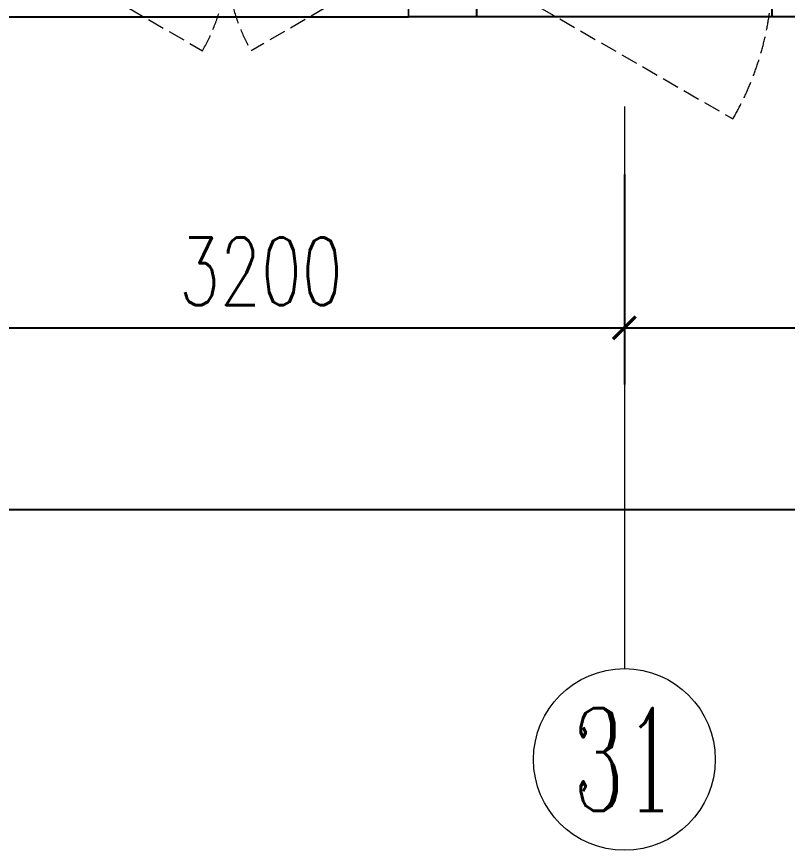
# Model space of a CAD drawing. Extents: x 3753737 to 4713801, y -857380 to 24339.
# Drawn here: x 4507274 to 4510666, y -772366 to -768696 of the extents above; entities that cross this region are included whole.
import ezdxf
from ezdxf.enums import TextEntityAlignment as Align

# ---------------------------------------------------------------- set-up
doc = ezdxf.new("R2010")
doc.units = 0
doc.header["$LTSCALE"] = 1000
doc.header["$MEASUREMENT"] = 0
doc.linetypes.add('DASH', pattern=[0.35, 0.25, -0.1])
doc.layers.get('0').update_dxf_attribs({"linetype": 'CONTINUOUS'})
doc.layers.get('Defpoints').update_dxf_attribs({"linetype": 'CONTINUOUS'})
doc.layers.add('!!电气', color=1, linetype='CONTINUOUS')
doc.layers.add('看线', color=185, linetype='CONTINUOUS')
for name, color, linetype, lineweight in [('AXIS', 114, 'CONTINUOUS', 20), ('AXIS_TEXT', 7, 'CONTINUOUS', 20), ('WINDOW', 146, 'CONTINUOUS', 20)]:
    doc.layers.add(name, color=color, linetype=linetype, lineweight=lineweight)
doc.styles.add('_TCH_AXIS', font='COMPLEX', dxfattribs={"bigfont": 'GBCBIG'})
doc.styles.add('_TCH_DIM_T3', font='SIMPLEX.shx', dxfattribs={"width": 0.705882, "bigfont": 'GBCBIG.shx'})
doc.styles.add('COMPLEX', font='COMPLEX')
doc.dimstyles.new('_TCH_ARCH&&100', dxfattribs={"dimtxt": 297.5, "dimasz": 100, "dimexe": 250, "dimexo": 300, "dimgap": 100, "dimtad": 1, "dimdec": 0, "dimzin": 0, "dimdsep": 46, "dimtxsty": '_TCH_DIM_T3', "dimblk": 'ARCHTICK', "dimcen": 0.09, "dimclrt": 7, "dimazin": 2, "dimtfac": 1, "dimtdec": 0, "dimtix": 1, "dimtmove": 2, "dimatfit": 3, "dimfxl": 1, "dimtolj": 1, "dimtzin": 0, "dimarcsym": 0})

# ---------------------------------------------------------------- blocks, each defined once
blk = doc.blocks.new('_ArchTick')
at = {"color": 0, "linetype": 'ByBlock', "const_width": 0.15}
blk.add_lwpolyline([(-0.5, -0.5), (0.5, 0.5)], dxfattribs=at)
blk = doc.blocks.new('*D458')
at = {"layer": 'AXIS', "color": 0, "lineweight": -2, "transparency": 16777216}
for p, q in [((-100, -944.9), (-100, -2669.9)), ((50100, -944.9), (50100, -2669.9)), ((-100, -2419.9), (50100, -2419.9))]:
    blk.add_line(p, q, dxfattribs=at)
at = {"layer": 'Defpoints', "color": 0, "transparency": 16777216}
for p in [(-100, -644.9), (50100, -644.9), (50100, -2419.9)]:
    blk.add_point(p, dxfattribs=at)
at = {"layer": 'AXIS', "color": 0, "lineweight": -2, "transparency": 16777216, "xscale": 100, "yscale": 100, "zscale": 100, "rotation": 180}
blk.add_blockref('_ArchTick', (-100, -2419.9), dxfattribs=at)
at = {"layer": 'AXIS', "color": 0, "lineweight": -2, "transparency": 16777216, "xscale": 100, "yscale": 100, "zscale": 100}
blk.add_blockref('_ArchTick', (50100, -2419.9), dxfattribs=at)
at = {"layer": 'AXIS', "color": 7, "transparency": 16777216, "insert": (25000, -2171.1), "char_height": 297.5, "attachment_point": 5, "style": '_TCH_DIM_T3'}
blk.add_mtext('\\A1;50200', dxfattribs=at)
blk = doc.blocks.new('*D468')
at = {"layer": 'AXIS', "color": 0, "lineweight": -2, "transparency": 16777216}
for p, q in [((40700, -944.9), (40700, -1869.9)), ((46500, -944.9), (46500, -1869.9)), ((40700, -1619.9), (46500, -1619.9))]:
    blk.add_line(p, q, dxfattribs=at)
at = {"layer": 'Defpoints', "color": 0, "transparency": 16777216}
for p in [(40700, -644.9), (46500, -644.9), (46500, -1619.9)]:
    blk.add_point(p, dxfattribs=at)
at = {"layer": 'AXIS', "color": 0, "lineweight": -2, "transparency": 16777216, "xscale": 100, "yscale": 100, "zscale": 100, "rotation": 180}
blk.add_blockref('_ArchTick', (40700, -1619.9), dxfattribs=at)
at = {"layer": 'AXIS', "color": 0, "lineweight": -2, "transparency": 16777216, "xscale": 100, "yscale": 100, "zscale": 100}
blk.add_blockref('_ArchTick', (46500, -1619.9), dxfattribs=at)
at = {"layer": 'AXIS', "color": 7, "transparency": 16777216, "insert": (43600, -1371.1), "char_height": 297.5, "attachment_point": 5, "style": '_TCH_DIM_T3'}
blk.add_mtext('\\A1;5800', dxfattribs=at)
blk = doc.blocks.new('*D469')
at = {"layer": 'AXIS', "color": 0, "lineweight": -2, "transparency": 16777216}
for p, q in [((37500, -944.9), (37500, -1869.9)), ((40700, -944.9), (40700, -1869.9)), ((37500, -1619.9), (40700, -1619.9))]:
    blk.add_line(p, q, dxfattribs=at)
at = {"layer": 'Defpoints', "color": 0, "transparency": 16777216}
for p in [(37500, -644.9), (40700, -644.9), (40700, -1619.9)]:
    blk.add_point(p, dxfattribs=at)
at = {"layer": 'AXIS', "color": 0, "lineweight": -2, "transparency": 16777216, "xscale": 100, "yscale": 100, "zscale": 100, "rotation": 180}
blk.add_blockref('_ArchTick', (37500, -1619.9), dxfattribs=at)
at = {"layer": 'AXIS', "color": 0, "lineweight": -2, "transparency": 16777216, "xscale": 100, "yscale": 100, "zscale": 100}
blk.add_blockref('_ArchTick', (40700, -1619.9), dxfattribs=at)
at = {"layer": 'AXIS', "color": 7, "transparency": 16777216, "insert": (39100, -1371.1), "char_height": 297.5, "attachment_point": 5, "style": '_TCH_DIM_T3'}
blk.add_mtext('\\A1;3200', dxfattribs=at)
blk = doc.blocks.new('_AXISO')
blk.add_circle((0, 0), 0.5)
at = {"layer": 'AXIS_TEXT', "style": 'COMPLEX', "width": 1.041667}
blk.add_attdef('A', text='', height=0.56, dxfattribs=at).set_placement((-0.25, -0.28), (0.25, -0.28), align=Align.FIT)
blk = doc.blocks.new('A$C1C403CBE')
at = {"color": 252, "const_width": 8}
for points in [[(40050, -100), (40050, -250), (39750, -250), (39750, -100)], [(41650, -100), (41650, -250), (41350, -250), (41350, -100)]]:
    blk.add_lwpolyline(points, dxfattribs=at)
at = {"layer": 'AXIS'}
blk.add_line((40700, -644.9), (40700, -3119.9), dxfattribs=at)
at = {"layer": 'WINDOW', "color": 252, "linetype": 'DASH', "ltscale": 0.3}
for points in [[(38150, 0), (38842.8, -400, 0.131652), (38950, 0)], [(39750, 0), (39057.2, -400, -0.131652), (38950, 0)], [(40051.9, -50), (41177.8, -700, 0.131652), (41351.9, -50)]]:
    blk.add_lwpolyline(points, format="xyb", dxfattribs=at)
at = {"layer": '看线', "color": 252, "ltscale": 0.5}
for points in [[(35250, -250), (39750, -250)], [(41350, -250), (40050, -250)]]:
    blk.add_lwpolyline(points, dxfattribs=at)
at = {"layer": 'AXIS'}
ref = blk.add_blockref('_AXISO', (40700, -3519.9), dxfattribs=dict(at, xscale=800, yscale=800, zscale=800))
ref.add_attrib('A', '31', dxfattribs={"layer": 'AXIS_TEXT', "height": 452.55, "style": '_TCH_AXIS', "width": 0.75}).set_placement((40473.7, -3746.2), (40926.3, -3746.2), align=Align.FIT)
for p1, p2, distance, text, picture, middle in [((-100, -644.9), (50100, -644.9), -1775, '50200', '*D458', (25000, -2171.1)), ((37500, -644.9), (40700, -644.9), -975, '3200', '*D469', (39100, -1371.1)), ((40700, -644.9), (46500, -644.9), -975, '5800', '*D468', (43600, -1371.1))]:
    dim = blk.add_aligned_dim(p1=p1, p2=p2, distance=distance, text=text, dimstyle='_TCH_ARCH&&100', dxfattribs=at)
    dim.commit()
    dim.dimension.update_dxf_attribs({"geometry": picture, "text_midpoint": middle})

msp = doc.modelspace()

# ---------------------------------------------------------------- block references
at = {"layer": '!!电气'}
msp.add_blockref('A$C1C403CBE', (4469248.6, -768446.5), dxfattribs=at)

doc.saveas('drawing.dxf')
